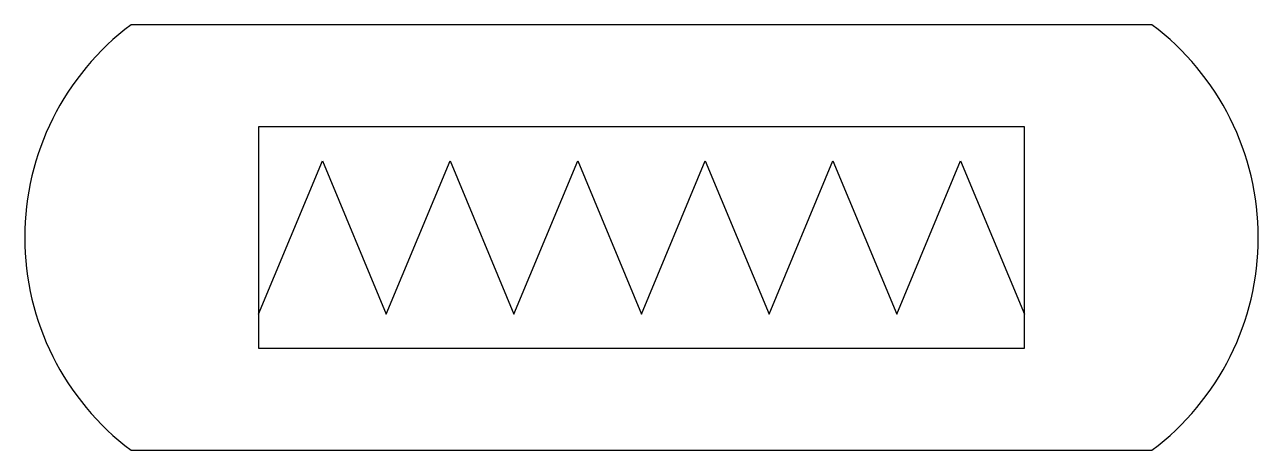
# Model space of a CAD drawing. Header units: millimetres. Extents: x -14.5 to 14.5, y -5 to 5.
import ezdxf

# ---------------------------------------------------------------- set-up
doc = ezdxf.new("R2010")
doc.units = ezdxf.units.MM

msp = doc.modelspace()

# ---------------------------------------------------------------- linework, layer by layer
at = {"color": 0, "linetype": 'Continuous', "lineweight": -2}
msp.add_lwpolyline([(-12, -5), (12, -5, 0.5), (12, 5), (-12, 5, 0.5)], format="xyb", close=True, dxfattribs=at)
msp.add_lwpolyline([(-9, -2.6), (9, -2.6), (9, 2.6), (-9, 2.6)], close=True, dxfattribs=at)
msp.add_lwpolyline([(-9, -1.8), (-7.5, 1.8), (-6, -1.8), (-4.5, 1.8), (-3, -1.8), (-1.5, 1.8), (0, -1.8), (1.5, 1.8), (3, -1.8), (4.5, 1.8), (6, -1.8), (7.5, 1.8), (9, -1.8)], dxfattribs=at)

doc.saveas('drawing.dxf')
